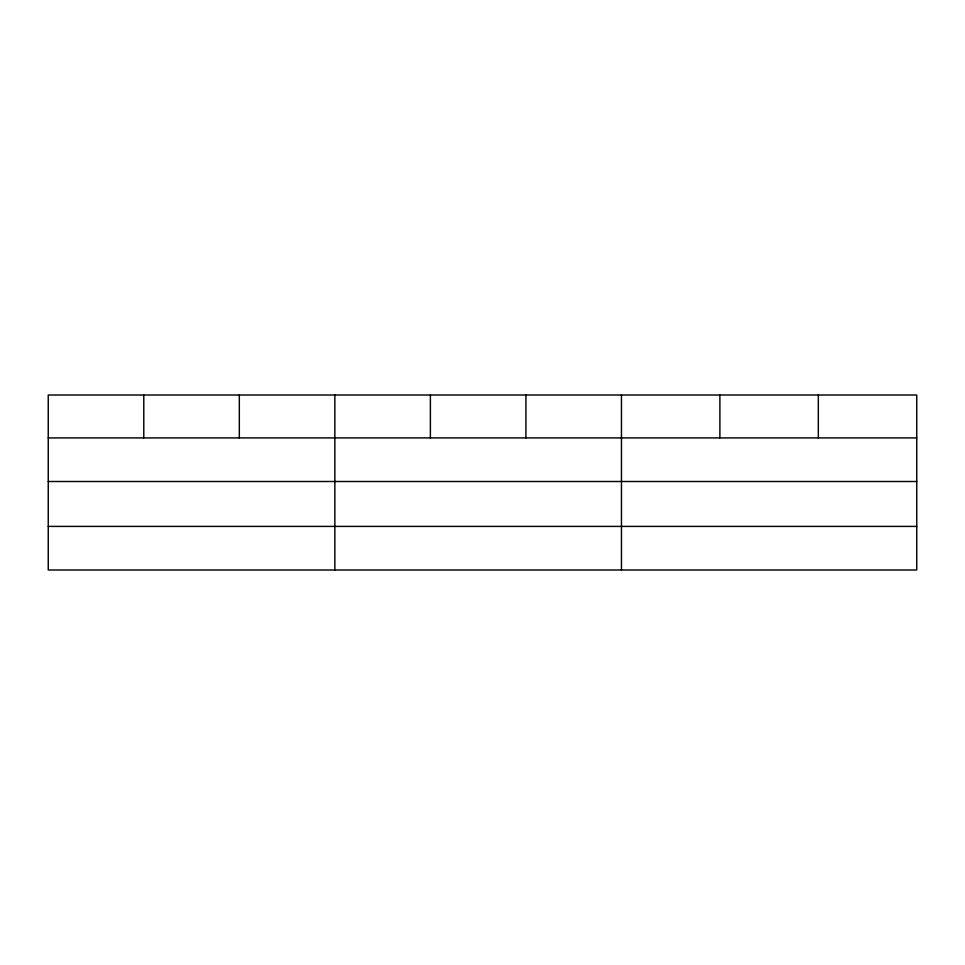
<?xml version="1.0" encoding="UTF-8"?>
<svg xmlns="http://www.w3.org/2000/svg" width="965" height="965" viewBox="0 0 965 965"><rect width="100%" height="100%" fill="white"/><g stroke="black" fill="none" stroke-linecap="round" stroke-linejoin="round"><path stroke-width="1.45" d="M916.75 481.499L916.75 395.011L48.25 395.011L48.25 569.989L916.75 569.989L916.75 481.499L48.25 481.499M48.25 437.917L916.75 437.917M48.25 526.408L916.75 526.408M818.32 395.011L818.32 437.917M719.89 395.011L719.89 437.917M621.46 395.011L621.46 569.989M525.925 395.011L525.925 437.917M430.39 395.011L430.39 437.917M334.855 395.011L334.855 569.989M239.32 395.011L239.32 437.917M143.785 395.011L143.785 437.917"/></g></svg>
